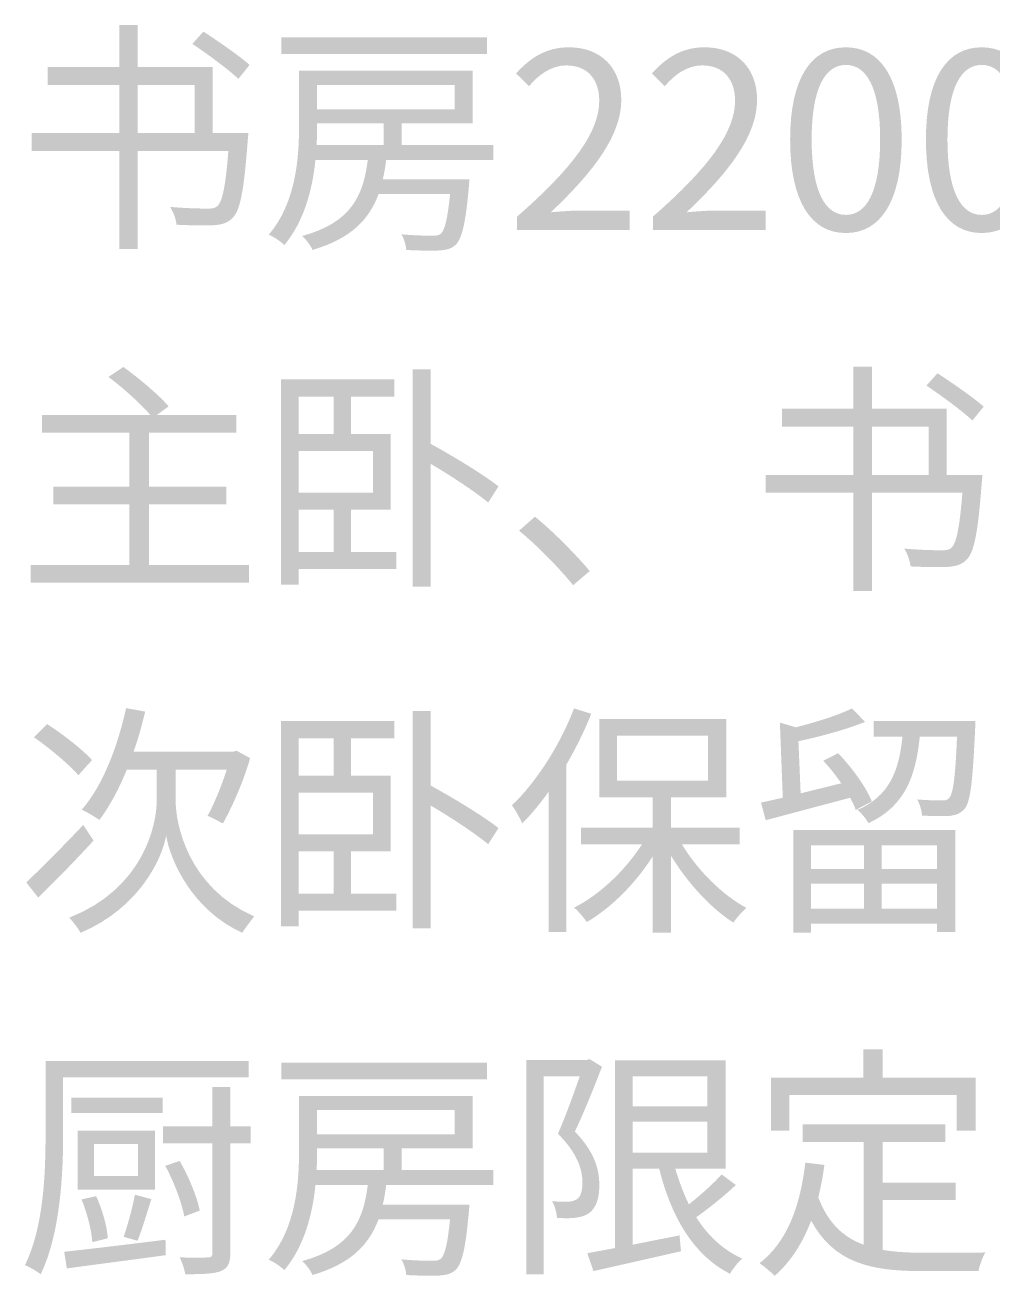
# Model space of a CAD drawing. Header units: millimetres. Extents: x -4600 to 229000, y -4300 to 19460.
# Drawn here: x 58592 to 59725, y 12170 to 13635 of the extents above; entities that cross this region are included whole.
import ezdxf

# ---------------------------------------------------------------- set-up
doc = ezdxf.new("R2010")
doc.units = ezdxf.units.MM
doc.header["$LTSCALE"] = 100
doc.layers.add('A-NOTE', color=7, linetype='Continuous', lineweight=18)

# ---------------------------------------------------------------- blocks, each defined once
blk = doc.blocks.new('A02_SHEET')
at = {"layer": 'A-NOTE'}
h = blk.add_hatch(color=256, dxfattribs=at)
edge = h.paths.add_edge_path()
edge.add_line((18618.3, 13585.5), (18618.3, 13564.6))
edge.add_line((18618.3, 13564.6), (18701.9, 13564.6))
edge.add_line((18701.9, 13564.6), (18701.9, 13508.2))
edge.add_line((18701.9, 13508.2), (18599.4, 13508.2))
edge.add_line((18599.4, 13508.2), (18599.4, 13487.5))
edge.add_line((18599.4, 13487.5), (18701.9, 13487.5))
edge.add_line((18701.9, 13487.5), (18701.9, 13372.4))
edge.add_line((18701.9, 13372.4), (18723.7, 13372.4))
edge.add_line((18723.7, 13372.4), (18723.7, 13487.5))
edge.add_line((18723.7, 13487.5), (18829.7, 13487.5))
edge.add_spline(control_points=[(18829.7, 13487.5), (18826.6, 13446), (18822.6, 13427.9), (18816.8, 13422.8), (18814, 13420.2), (18810.8, 13419.9), (18804.8, 13419.9), (18798.2, 13419.9), (18779.6, 13420.2), (18761.5, 13421.9)], knot_values=[0, 0, 0, 0, 1, 1, 1, 2, 2, 2, 3, 3, 3, 3], degree=3, periodic=0)
edge.add_spline(control_points=[(18761.5, 13421.9), (18765.5, 13415.9), (18768.4, 13407.3), (18769, 13401)], knot_values=[0, 0, 0, 0, 1, 1, 1, 1], degree=3, periodic=0)
edge.add_spline(control_points=[(18769, 13401), (18786.5, 13400.2), (18803.6, 13399.9), (18812.5, 13400.4)], knot_values=[0, 0, 0, 0, 1, 1, 1, 1], degree=3, periodic=0)
edge.add_spline(control_points=[(18812.5, 13400.4), (18822.6, 13401.3), (18829.1, 13403), (18834.9, 13409.3)], knot_values=[0, 0, 0, 0, 1, 1, 1, 1], degree=3, periodic=0)
edge.add_spline(control_points=[(18834.9, 13409.3), (18843.5, 13417.6), (18848, 13440.8), (18852.3, 13498.4)], knot_values=[0, 0, 0, 0, 1, 1, 1, 1], degree=3, periodic=0)
edge.add_spline(control_points=[(18852.3, 13498.4), (18852.6, 13501.6), (18853.2, 13508.2), (18853.2, 13508.2)], knot_values=[0, 0, 0, 0, 1, 1, 1, 1], degree=3, periodic=0)
edge.add_line((18853.2, 13508.2), (18811.4, 13508.2))
edge.add_line((18811.4, 13508.2), (18811.4, 13585.5))
edge.add_line((18811.4, 13585.5), (18723.7, 13585.5))
edge.add_line((18723.7, 13585.5), (18723.7, 13634.8))
edge.add_line((18723.7, 13634.8), (18701.9, 13634.8))
edge.add_line((18701.9, 13634.8), (18701.9, 13585.5))
edge.add_line((18701.9, 13585.5), (18618.3, 13585.5))
h.paths.add_polyline_path([(18723.7, 13508.2), (18723.7, 13564.6), (18790.2, 13564.6), (18790.2, 13508.2), (18723.7, 13508.2)], flags=0)
edge = h.paths.add_edge_path(flags=0)
edge.add_spline(control_points=[(18787.6, 13612.7), (18805.9, 13600.4), (18829.7, 13582.9), (18841.5, 13571.8)], knot_values=[0, 0, 0, 0, 1, 1, 1, 1], degree=3, periodic=0)
edge.add_line((18841.5, 13571.8), (18854.6, 13588.1))
edge.add_spline(control_points=[(18854.6, 13588.1), (18842.6, 13598.7), (18818.3, 13615.6), (18800.5, 13627.1)], knot_values=[0, 0, 0, 0, 1, 1, 1, 1], degree=3, periodic=0)
edge.add_line((18800.5, 13627.1), (18787.6, 13612.7))
for points in [[(18891.9, 13620.2), (18891.9, 13600.7), (19132.5, 13600.7), (19132.5, 13620.2), (18891.9, 13620.2)], [(19465.2, 12402.7), (19465.2, 12340.3), (19486.4, 12340.3), (19486.4, 12382.4), (19682.6, 12382.4), (19682.6, 12340.3), (19704.7, 12340.3), (19704.7, 12402.7), (19595.8, 12402.7), (19595.8, 12435.7), (19573.2, 12435.7), (19573.2, 12402.7), (19465.2, 12402.7)], [(18891.9, 12420.2), (18891.9, 12400.7), (19132.5, 12400.7), (19132.5, 12420.2), (18891.9, 12420.2)]]:
    blk.add_hatch(color=256, dxfattribs=at).paths.add_polyline_path(points)
h = blk.add_hatch(color=256, dxfattribs=at)
edge = h.paths.add_edge_path()
edge.add_line((19167.8, 13395), (19299.8, 13395))
edge.add_line((19299.8, 13395), (19299.8, 13417.6))
edge.add_line((19299.8, 13417.6), (19241.7, 13417.6))
edge.add_spline(control_points=[(19241.7, 13417.6), (19231.1, 13417.6), (19218.2, 13416.5), (19207.3, 13415.6)], knot_values=[0, 0, 0, 0, 1, 1, 1, 1], degree=3, periodic=0)
edge.add_spline(control_points=[(19207.3, 13415.6), (19256.6, 13462.3), (19289.8, 13505), (19289.8, 13547.1), (19289.8, 13584.4), (19266, 13608.7), (19228.5, 13608.7), (19201.9, 13608.7), (19183.5, 13596.7), (19166.6, 13578.1)], knot_values=[0, 0, 0, 0, 1, 1, 1, 2, 2, 2, 3, 3, 3, 3], degree=3, periodic=0)
edge.add_line((19166.6, 13578.1), (19181.8, 13563.2))
edge.add_spline(control_points=[(19181.8, 13563.2), (19193.6, 13577.2), (19208.2, 13587.5), (19225.4, 13587.5), (19251.4, 13587.5), (19264, 13570), (19264, 13546), (19264, 13509.9), (19233.7, 13468.1), (19167.8, 13410.5)], knot_values=[0, 0, 0, 0, 1, 1, 1, 2, 2, 2, 3, 3, 3, 3], degree=3, periodic=0)
edge.add_line((19167.8, 13410.5), (19167.8, 13395))
h = blk.add_hatch(color=256, dxfattribs=at)
edge = h.paths.add_edge_path()
edge.add_line((19326.8, 13395), (19458.9, 13395))
edge.add_line((19458.9, 13395), (19458.9, 13417.6))
edge.add_line((19458.9, 13417.6), (19400.7, 13417.6))
edge.add_spline(control_points=[(19400.7, 13417.6), (19390.1, 13417.6), (19377.2, 13416.5), (19366.3, 13415.6)], knot_values=[0, 0, 0, 0, 1, 1, 1, 1], degree=3, periodic=0)
edge.add_spline(control_points=[(19366.3, 13415.6), (19415.6, 13462.3), (19448.8, 13505), (19448.8, 13547.1), (19448.8, 13584.4), (19425, 13608.7), (19387.5, 13608.7), (19360.9, 13608.7), (19342.5, 13596.7), (19325.6, 13578.1)], knot_values=[0, 0, 0, 0, 1, 1, 1, 2, 2, 2, 3, 3, 3, 3], degree=3, periodic=0)
edge.add_line((19325.6, 13578.1), (19340.8, 13563.2))
edge.add_spline(control_points=[(19340.8, 13563.2), (19352.6, 13577.2), (19367.2, 13587.5), (19384.4, 13587.5), (19410.4, 13587.5), (19423, 13570), (19423, 13546), (19423, 13509.9), (19392.7, 13468.1), (19326.8, 13410.5)], knot_values=[0, 0, 0, 0, 1, 1, 1, 2, 2, 2, 3, 3, 3, 3], degree=3, periodic=0)
edge.add_line((19326.8, 13410.5), (19326.8, 13395))
h = blk.add_hatch(color=256, dxfattribs=at)
edge = h.paths.add_edge_path()
edge.add_spline(control_points=[(19552.8, 13391.3), (19592.6, 13391.3), (19618.1, 13427.4), (19618.1, 13500.7), (19618.1, 13573.5), (19592.6, 13608.7), (19552.8, 13608.7), (19512.7, 13608.7), (19487.5, 13573.5), (19487.5, 13500.7), (19487.5, 13427.4), (19512.7, 13391.3), (19552.8, 13391.3)], knot_values=[0, 0, 0, 0, 1, 1, 1, 2, 2, 2, 3, 3, 3, 4, 4, 4, 4], degree=3, periodic=0)
edge = h.paths.add_edge_path(flags=0)
edge.add_spline(control_points=[(19552.8, 13412.5), (19529, 13412.5), (19512.7, 13439.1), (19512.7, 13500.7), (19512.7, 13562), (19529, 13588.1), (19552.8, 13588.1), (19576.6, 13588.1), (19592.9, 13562), (19592.9, 13500.7), (19592.9, 13439.1), (19576.6, 13412.5), (19552.8, 13412.5)], knot_values=[0, 0, 0, 0, 1, 1, 1, 2, 2, 2, 3, 3, 3, 4, 4, 4, 4], degree=3, periodic=0)
h = blk.add_hatch(color=256, dxfattribs=at)
edge = h.paths.add_edge_path()
edge.add_spline(control_points=[(19711.8, 13391.3), (19751.7, 13391.3), (19777.1, 13427.4), (19777.1, 13500.7), (19777.1, 13573.5), (19751.7, 13608.7), (19711.8, 13608.7), (19671.7, 13608.7), (19646.5, 13573.5), (19646.5, 13500.7), (19646.5, 13427.4), (19671.7, 13391.3), (19711.8, 13391.3)], knot_values=[0, 0, 0, 0, 1, 1, 1, 2, 2, 2, 3, 3, 3, 4, 4, 4, 4], degree=3, periodic=0)
edge = h.paths.add_edge_path(flags=0)
edge.add_spline(control_points=[(19711.8, 13412.5), (19688, 13412.5), (19671.7, 13439.1), (19671.7, 13500.7), (19671.7, 13562), (19688, 13588.1), (19711.8, 13588.1), (19735.6, 13588.1), (19751.9, 13562), (19751.9, 13500.7), (19751.9, 13439.1), (19735.6, 13412.5), (19711.8, 13412.5)], knot_values=[0, 0, 0, 0, 1, 1, 1, 2, 2, 2, 3, 3, 3, 4, 4, 4, 4], degree=3, periodic=0)
h = blk.add_hatch(color=256, dxfattribs=at)
edge = h.paths.add_edge_path()
edge.add_line((18912.5, 13581.2), (18912.5, 13517.3))
edge.add_spline(control_points=[(18912.5, 13517.3), (18912.5, 13478.7), (18908.8, 13426.5), (18877, 13389.3)], knot_values=[0, 0, 0, 0, 1, 1, 1, 1], degree=3, periodic=0)
edge.add_spline(control_points=[(18877, 13389.3), (18882.4, 13387.3), (18891.6, 13381), (18895.3, 13377.2)], knot_values=[0, 0, 0, 0, 1, 1, 1, 1], degree=3, periodic=0)
edge.add_spline(control_points=[(18895.3, 13377.2), (18918.5, 13405), (18928.3, 13442.6), (18931.7, 13476.9)], knot_values=[0, 0, 0, 0, 1, 1, 1, 1], degree=3, periodic=0)
edge.add_line((18931.7, 13476.9), (18993, 13476.9))
edge.add_spline(control_points=[(18993, 13476.9), (18987.6, 13434.2), (18973.2, 13403.6), (18916.2, 13387.8)], knot_values=[0, 0, 0, 0, 1, 1, 1, 1], degree=3, periodic=0)
edge.add_spline(control_points=[(18916.2, 13387.8), (18920.5, 13384.1), (18926.3, 13376.4), (18928.3, 13371.5)], knot_values=[0, 0, 0, 0, 1, 1, 1, 1], degree=3, periodic=0)
edge.add_spline(control_points=[(18928.3, 13371.5), (18973, 13384.7), (18994.4, 13406.7), (19005.6, 13436.8)], knot_values=[0, 0, 0, 0, 1, 1, 1, 1], degree=3, periodic=0)
edge.add_line((19005.6, 13436.8), (19089.3, 13436.8))
edge.add_spline(control_points=[(19089.3, 13436.8), (19086.4, 13407.3), (19083, 13394.7), (19078.7, 13390.7)], knot_values=[0, 0, 0, 0, 1, 1, 1, 1], degree=3, periodic=0)
edge.add_spline(control_points=[(19078.7, 13390.7), (19076.1, 13388.4), (19073.2, 13388.1), (19068.1, 13388.1), (19062.6, 13388.1), (19047.7, 13388.4), (19032.3, 13389.8)], knot_values=[0, 0, 0, 0, 1, 1, 1, 2, 2, 2, 2], degree=3, periodic=0)
edge.add_spline(control_points=[(19032.3, 13389.8), (19035.4, 13384.7), (19037.7, 13377), (19038, 13371.5)], knot_values=[0, 0, 0, 0, 1, 1, 1, 1], degree=3, periodic=0)
edge.add_spline(control_points=[(19038, 13371.5), (19054, 13370.6), (19069.5, 13370.4), (19077, 13370.9), (19085.3, 13371.5), (19091, 13372.9), (19096.2, 13377.8)], knot_values=[0, 0, 0, 0, 1, 1, 1, 2, 2, 2, 2], degree=3, periodic=0)
edge.add_spline(control_points=[(19096.2, 13377.8), (19103.3, 13385.3), (19107.6, 13403), (19111.3, 13445.4)], knot_values=[0, 0, 0, 0, 1, 1, 1, 1], degree=3, periodic=0)
edge.add_spline(control_points=[(19111.3, 13445.4), (19111.6, 13448), (19111.9, 13454), (19111.9, 13454)], knot_values=[0, 0, 0, 0, 1, 1, 1, 1], degree=3, periodic=0)
edge.add_line((19111.9, 13454), (19010.5, 13454))
edge.add_spline(control_points=[(19010.5, 13454), (19012.2, 13461.2), (19013.6, 13468.9), (19014.5, 13476.9)], knot_values=[0, 0, 0, 0, 1, 1, 1, 1], degree=3, periodic=0)
edge.add_line((19014.5, 13476.9), (19140, 13476.9))
edge.add_line((19140, 13476.9), (19140, 13494.4))
edge.add_line((19140, 13494.4), (19032.8, 13494.4))
edge.add_line((19032.8, 13494.4), (19032.8, 13519.6))
edge.add_line((19032.8, 13519.6), (19115.9, 13519.6))
edge.add_line((19115.9, 13519.6), (19115.9, 13581.2))
edge.add_line((19115.9, 13581.2), (18912.5, 13581.2))
h.paths.add_polyline_path([(18933.7, 13564.6), (19094.7, 13564.6), (19094.7, 13536.2), (18933.7, 13536.2), (18933.7, 13564.6)], flags=0)
edge = h.paths.add_edge_path(flags=0)
edge.add_line((18933.7, 13519.6), (19011.6, 13519.6))
edge.add_line((19011.6, 13519.6), (19011.6, 13494.4))
edge.add_line((19011.6, 13494.4), (18933.1, 13494.4))
edge.add_spline(control_points=[(18933.1, 13494.4), (18933.4, 13502.4), (18933.7, 13509.9), (18933.7, 13517)], knot_values=[0, 0, 0, 0, 1, 1, 1, 1], degree=3, periodic=0)
edge.add_line((18933.7, 13517), (18933.7, 13519.6))
h = blk.add_hatch(color=256, dxfattribs=at)
edge = h.paths.add_edge_path()
edge.add_spline(control_points=[(18689.3, 13222.8), (18706.8, 13209.9), (18726.9, 13191.5), (18738.3, 13178.4)], knot_values=[0, 0, 0, 0, 1, 1, 1, 1], degree=3, periodic=0)
edge.add_line((18738.3, 13178.4), (18611.7, 13178.4))
edge.add_line((18611.7, 13178.4), (18611.7, 13157.4))
edge.add_line((18611.7, 13157.4), (18713.7, 13157.4))
edge.add_line((18713.7, 13157.4), (18713.7, 13094.4))
edge.add_line((18713.7, 13094.4), (18624.9, 13094.4))
edge.add_line((18624.9, 13094.4), (18624.9, 13073.5))
edge.add_line((18624.9, 13073.5), (18713.7, 13073.5))
edge.add_line((18713.7, 13073.5), (18713.7, 13002.7))
edge.add_line((18713.7, 13002.7), (18598.2, 13002.7))
edge.add_line((18598.2, 13002.7), (18598.2, 12981.8))
edge.add_line((18598.2, 12981.8), (18853.8, 12981.8))
edge.add_line((18853.8, 12981.8), (18853.8, 13002.7))
edge.add_line((18853.8, 13002.7), (18736.9, 13002.7))
edge.add_line((18736.9, 13002.7), (18736.9, 13073.5))
edge.add_line((18736.9, 13073.5), (18827.4, 13073.5))
edge.add_line((18827.4, 13073.5), (18827.4, 13094.4))
edge.add_line((18827.4, 13094.4), (18736.9, 13094.4))
edge.add_line((18736.9, 13094.4), (18736.9, 13157.4))
edge.add_line((18736.9, 13157.4), (18839.2, 13157.4))
edge.add_line((18839.2, 13157.4), (18839.2, 13178.4))
edge.add_line((18839.2, 13178.4), (18746.1, 13178.4))
edge.add_line((18746.1, 13178.4), (18759.8, 13188.4))
edge.add_spline(control_points=[(18759.8, 13188.4), (18748.3, 13201.8), (18725.1, 13221.3), (18706.8, 13234.5)], knot_values=[0, 0, 0, 0, 1, 1, 1, 1], degree=3, periodic=0)
edge.add_line((18706.8, 13234.5), (18689.3, 13222.8))
h = blk.add_hatch(color=256, dxfattribs=at)
edge = h.paths.add_edge_path()
edge.add_line((19045.4, 13231.6), (19045.4, 12977.2))
edge.add_line((19045.4, 12977.2), (19066.6, 12977.2))
edge.add_line((19066.6, 12977.2), (19066.6, 13121.1))
edge.add_spline(control_points=[(19066.6, 13121.1), (19091.9, 13106.2), (19119.1, 13088.1), (19134, 13075.8)], knot_values=[0, 0, 0, 0, 1, 1, 1, 1], degree=3, periodic=0)
edge.add_line((19134, 13075.8), (19146, 13094.7))
edge.add_spline(control_points=[(19146, 13094.7), (19128.5, 13108.5), (19094.1, 13129.4), (19066.6, 13144.5)], knot_values=[0, 0, 0, 0, 1, 1, 1, 1], degree=3, periodic=0)
edge.add_line((19066.6, 13144.5), (19066.6, 13231.6))
edge.add_line((19066.6, 13231.6), (19045.4, 13231.6))
h = blk.add_hatch(color=256, dxfattribs=at)
edge = h.paths.add_edge_path()
edge.add_line((19477.8, 13185.5), (19477.8, 13164.6))
edge.add_line((19477.8, 13164.6), (19561.4, 13164.6))
edge.add_line((19561.4, 13164.6), (19561.4, 13108.2))
edge.add_line((19561.4, 13108.2), (19458.9, 13108.2))
edge.add_line((19458.9, 13108.2), (19458.9, 13087.5))
edge.add_line((19458.9, 13087.5), (19561.4, 13087.5))
edge.add_line((19561.4, 13087.5), (19561.4, 12972.4))
edge.add_line((19561.4, 12972.4), (19583.2, 12972.4))
edge.add_line((19583.2, 12972.4), (19583.2, 13087.5))
edge.add_line((19583.2, 13087.5), (19689.2, 13087.5))
edge.add_spline(control_points=[(19689.2, 13087.5), (19686, 13046), (19682, 13027.9), (19676.3, 13022.8), (19673.4, 13020.2), (19670.3, 13019.9), (19664.3, 13019.9), (19657.7, 13019.9), (19639.1, 13020.2), (19621, 13021.9)], knot_values=[0, 0, 0, 0, 1, 1, 1, 2, 2, 2, 3, 3, 3, 3], degree=3, periodic=0)
edge.add_spline(control_points=[(19621, 13021.9), (19625, 13015.9), (19627.9, 13007.3), (19628.5, 13001)], knot_values=[0, 0, 0, 0, 1, 1, 1, 1], degree=3, periodic=0)
edge.add_spline(control_points=[(19628.5, 13001), (19645.9, 13000.2), (19663.1, 12999.9), (19672, 13000.4)], knot_values=[0, 0, 0, 0, 1, 1, 1, 1], degree=3, periodic=0)
edge.add_spline(control_points=[(19672, 13000.4), (19682, 13001.3), (19688.6, 13003), (19694.4, 13009.3)], knot_values=[0, 0, 0, 0, 1, 1, 1, 1], degree=3, periodic=0)
edge.add_spline(control_points=[(19694.4, 13009.3), (19702.9, 13017.6), (19707.5, 13040.8), (19711.8, 13098.4)], knot_values=[0, 0, 0, 0, 1, 1, 1, 1], degree=3, periodic=0)
edge.add_spline(control_points=[(19711.8, 13098.4), (19712.1, 13101.6), (19712.7, 13108.2), (19712.7, 13108.2)], knot_values=[0, 0, 0, 0, 1, 1, 1, 1], degree=3, periodic=0)
edge.add_line((19712.7, 13108.2), (19670.9, 13108.2))
edge.add_line((19670.9, 13108.2), (19670.9, 13185.5))
edge.add_line((19670.9, 13185.5), (19583.2, 13185.5))
edge.add_line((19583.2, 13185.5), (19583.2, 13234.8))
edge.add_line((19583.2, 13234.8), (19561.4, 13234.8))
edge.add_line((19561.4, 13234.8), (19561.4, 13185.5))
edge.add_line((19561.4, 13185.5), (19477.8, 13185.5))
h.paths.add_polyline_path([(19583.2, 13108.2), (19583.2, 13164.6), (19649.7, 13164.6), (19649.7, 13108.2), (19583.2, 13108.2)], flags=0)
edge = h.paths.add_edge_path(flags=0)
edge.add_spline(control_points=[(19647.1, 13212.7), (19665.4, 13200.4), (19689.2, 13182.9), (19700.9, 13171.8)], knot_values=[0, 0, 0, 0, 1, 1, 1, 1], degree=3, periodic=0)
edge.add_line((19700.9, 13171.8), (19714.1, 13188.1))
edge.add_spline(control_points=[(19714.1, 13188.1), (19702.1, 13198.7), (19677.7, 13215.6), (19660, 13227.1)], knot_values=[0, 0, 0, 0, 1, 1, 1, 1], degree=3, periodic=0)
edge.add_line((19660, 13227.1), (19647.1, 13212.7))
h = blk.add_hatch(color=256, dxfattribs=at)
h.paths.add_polyline_path([(18891.3, 13219.9), (18891.3, 12979.8), (18911.9, 12979.8), (18911.9, 12997.9), (19026.5, 12997.9), (19026.5, 13017.9), (18973.5, 13017.9), (18973.5, 13067.5), (19019.9, 13067.5), (19019.9, 13156), (18973.5, 13156), (18973.5, 13199.8), (19024, 13199.8), (19024, 13219.9), (18891.3, 13219.9)])
h.paths.add_polyline_path([(18911.9, 13136), (18999, 13136), (18999, 13087.3), (18911.9, 13087.3), (18911.9, 13136)], flags=0)
h.paths.add_polyline_path([(18911.9, 13067.5), (18953.2, 13067.5), (18953.2, 13017.9), (18911.9, 13017.9), (18911.9, 13067.5)], flags=0)
h.paths.add_polyline_path([(18911.9, 13156), (18911.9, 13199.8), (18953.2, 13199.8), (18953.2, 13156), (18911.9, 13156)], flags=0)
h = blk.add_hatch(color=256, dxfattribs=at)
edge = h.paths.add_edge_path()
edge.add_line((19233.4, 12979), (19252.9, 12995.6))
edge.add_spline(control_points=[(19252.9, 12995.6), (19235.1, 13016.5), (19209.3, 13042.6), (19188.7, 13059.2)], knot_values=[0, 0, 0, 0, 1, 1, 1, 1], degree=3, periodic=0)
edge.add_line((19188.7, 13059.2), (19170.1, 13042.8))
edge.add_spline(control_points=[(19170.1, 13042.8), (19190.4, 13026.2), (19215, 13001.6), (19233.4, 12979)], knot_values=[0, 0, 0, 0, 1, 1, 1, 1], degree=3, periodic=0)
h = blk.add_hatch(color=256, dxfattribs=at)
edge = h.paths.add_edge_path()
edge.add_spline(control_points=[(18710, 12835.1), (18699.9, 12789.2), (18682.5, 12744.3), (18658.1, 12716.2)], knot_values=[0, 0, 0, 0, 1, 1, 1, 1], degree=3, periodic=0)
edge.add_spline(control_points=[(18658.1, 12716.2), (18663.8, 12713.6), (18674.1, 12707.6), (18678.7, 12704.2)], knot_values=[0, 0, 0, 0, 1, 1, 1, 1], degree=3, periodic=0)
edge.add_spline(control_points=[(18678.7, 12704.2), (18690.8, 12720.2), (18701.4, 12740.3), (18710.8, 12762.9)], knot_values=[0, 0, 0, 0, 1, 1, 1, 1], degree=3, periodic=0)
edge.add_line((18710.8, 12762.9), (18745.8, 12762.9))
edge.add_line((18745.8, 12762.9), (18745.8, 12726.2))
edge.add_spline(control_points=[(18745.8, 12726.2), (18745.8, 12699.3), (18730.9, 12624.2), (18643.5, 12589.8)], knot_values=[0, 0, 0, 0, 1, 1, 1, 1], degree=3, periodic=0)
edge.add_spline(control_points=[(18643.5, 12589.8), (18647.5, 12585.5), (18654.1, 12577), (18656.7, 12572.1)], knot_values=[0, 0, 0, 0, 1, 1, 1, 1], degree=3, periodic=0)
edge.add_spline(control_points=[(18656.7, 12572.1), (18725.7, 12601.3), (18752.1, 12658.9), (18756.9, 12685.8)], knot_values=[0, 0, 0, 0, 1, 1, 1, 1], degree=3, periodic=0)
edge.add_spline(control_points=[(18756.9, 12685.8), (18761.2, 12659.2), (18785.6, 12599.6), (18846, 12572.1)], knot_values=[0, 0, 0, 0, 1, 1, 1, 1], degree=3, periodic=0)
edge.add_spline(control_points=[(18846, 12572.1), (18849.2, 12577.2), (18855.8, 12586.1), (18860.1, 12591.3)], knot_values=[0, 0, 0, 0, 1, 1, 1, 1], degree=3, periodic=0)
edge.add_spline(control_points=[(18860.1, 12591.3), (18781.9, 12625.1), (18767.8, 12701), (18768.1, 12726.2)], knot_values=[0, 0, 0, 0, 1, 1, 1, 1], degree=3, periodic=0)
edge.add_line((18768.1, 12726.2), (18768.1, 12762.9))
edge.add_line((18768.1, 12762.9), (18827.7, 12762.9))
edge.add_spline(control_points=[(18827.7, 12762.9), (18821.7, 12743.7), (18812.8, 12722.5), (18805.4, 12709)], knot_values=[0, 0, 0, 0, 1, 1, 1, 1], degree=3, periodic=0)
edge.add_spline(control_points=[(18805.4, 12709), (18810.5, 12707), (18818.8, 12702.4), (18823.4, 12700.1)], knot_values=[0, 0, 0, 0, 1, 1, 1, 1], degree=3, periodic=0)
edge.add_spline(control_points=[(18823.4, 12700.1), (18834, 12719.3), (18847.5, 12749.1), (18855.2, 12776.6)], knot_values=[0, 0, 0, 0, 1, 1, 1, 1], degree=3, periodic=0)
edge.add_line((18855.2, 12776.6), (18839.5, 12785.2))
edge.add_line((18839.5, 12785.2), (18835.2, 12784.1))
edge.add_line((18835.2, 12784.1), (18718.8, 12784.1))
edge.add_spline(control_points=[(18718.8, 12784.1), (18724, 12799), (18728.6, 12815), (18732.3, 12831.1)], knot_values=[0, 0, 0, 0, 1, 1, 1, 1], degree=3, periodic=0)
edge.add_line((18732.3, 12831.1), (18710, 12835.1))
h = blk.add_hatch(color=256, dxfattribs=at)
edge = h.paths.add_edge_path()
edge.add_line((19045.4, 12831.6), (19045.4, 12577.2))
edge.add_line((19045.4, 12577.2), (19066.6, 12577.2))
edge.add_line((19066.6, 12577.2), (19066.6, 12721.1))
edge.add_spline(control_points=[(19066.6, 12721.1), (19091.9, 12706.2), (19119.1, 12688.1), (19134, 12675.8)], knot_values=[0, 0, 0, 0, 1, 1, 1, 1], degree=3, periodic=0)
edge.add_line((19134, 12675.8), (19146, 12694.7))
edge.add_spline(control_points=[(19146, 12694.7), (19128.5, 12708.5), (19094.1, 12729.4), (19066.6, 12744.5)], knot_values=[0, 0, 0, 0, 1, 1, 1, 1], degree=3, periodic=0)
edge.add_line((19066.6, 12744.5), (19066.6, 12831.6))
edge.add_line((19066.6, 12831.6), (19045.4, 12831.6))
h = blk.add_hatch(color=256, dxfattribs=at)
edge = h.paths.add_edge_path()
edge.add_spline(control_points=[(19234.5, 12834.8), (19217.9, 12791.5), (19190.4, 12748.8), (19161.8, 12721.3)], knot_values=[0, 0, 0, 0, 1, 1, 1, 1], degree=3, periodic=0)
edge.add_spline(control_points=[(19161.8, 12721.3), (19165.5, 12716.5), (19171.8, 12705), (19173.8, 12700.1)], knot_values=[0, 0, 0, 0, 1, 1, 1, 1], degree=3, periodic=0)
edge.add_spline(control_points=[(19173.8, 12700.1), (19184.4, 12710.7), (19194.7, 12723.3), (19204.7, 12737.1)], knot_values=[0, 0, 0, 0, 1, 1, 1, 1], degree=3, periodic=0)
edge.add_line((19204.7, 12737.1), (19204.7, 12572.9))
edge.add_line((19204.7, 12572.9), (19225.4, 12572.9))
edge.add_line((19225.4, 12572.9), (19225.4, 12768.9))
edge.add_spline(control_points=[(19225.4, 12768.9), (19236.5, 12787.8), (19246.6, 12808.2), (19254.6, 12828.5)], knot_values=[0, 0, 0, 0, 1, 1, 1, 1], degree=3, periodic=0)
edge.add_line((19254.6, 12828.5), (19234.5, 12834.8))
h = blk.add_hatch(color=256, dxfattribs=at)
edge = h.paths.add_edge_path()
edge.add_spline(control_points=[(19526.2, 12773.5), (19533.6, 12765.8), (19540.8, 12756.6), (19547.4, 12747.1)], knot_values=[0, 0, 0, 0, 1, 1, 1, 1], degree=3, periodic=0)
edge.add_line((19547.4, 12747.1), (19499.8, 12735.4))
edge.add_line((19499.8, 12735.4), (19497.2, 12796.4))
edge.add_spline(control_points=[(19497.2, 12796.4), (19523.9, 12802.1), (19553.4, 12810.2), (19575.2, 12819)], knot_values=[0, 0, 0, 0, 1, 1, 1, 1], degree=3, periodic=0)
edge.add_line((19575.2, 12819), (19560, 12834.8))
edge.add_spline(control_points=[(19560, 12834.8), (19544.5, 12827.1), (19518.4, 12818.8), (19494.1, 12812.7)], knot_values=[0, 0, 0, 0, 1, 1, 1, 1], degree=3, periodic=0)
edge.add_line((19494.1, 12812.7), (19475.5, 12818.2))
edge.add_line((19475.5, 12818.2), (19478.9, 12730.2))
edge.add_line((19478.9, 12730.2), (19453.4, 12724.5))
edge.add_line((19453.4, 12724.5), (19458.9, 12703.9))
edge.add_line((19458.9, 12703.9), (19557.7, 12730.2))
edge.add_spline(control_points=[(19557.7, 12730.2), (19560.6, 12725.1), (19562.9, 12720.2), (19564.3, 12715.9)], knot_values=[0, 0, 0, 0, 1, 1, 1, 1], degree=3, periodic=0)
edge.add_line((19564.3, 12715.9), (19583.2, 12725.9))
edge.add_spline(control_points=[(19583.2, 12725.9), (19576.6, 12742.5), (19559.7, 12765.8), (19543.7, 12782.4)], knot_values=[0, 0, 0, 0, 1, 1, 1, 1], degree=3, periodic=0)
edge.add_line((19543.7, 12782.4), (19526.2, 12773.5))
h = blk.add_hatch(color=256, dxfattribs=at)
edge = h.paths.add_edge_path()
edge.add_spline(control_points=[(18602.2, 12801), (18620.6, 12788.1), (18643.2, 12769.2), (18654.1, 12756.6)], knot_values=[0, 0, 0, 0, 1, 1, 1, 1], degree=3, periodic=0)
edge.add_line((18654.1, 12756.6), (18670.1, 12774.3))
edge.add_spline(control_points=[(18670.1, 12774.3), (18659, 12786.7), (18635.8, 12804.7), (18617.4, 12816.5)], knot_values=[0, 0, 0, 0, 1, 1, 1, 1], degree=3, periodic=0)
edge.add_line((18617.4, 12816.5), (18602.2, 12801))
h = blk.add_hatch(color=256, dxfattribs=at)
h.paths.add_polyline_path([(18891.3, 12819.9), (18891.3, 12579.8), (18911.9, 12579.8), (18911.9, 12597.9), (19026.5, 12597.9), (19026.5, 12617.9), (18973.5, 12617.9), (18973.5, 12667.5), (19019.9, 12667.5), (19019.9, 12756), (18973.5, 12756), (18973.5, 12799.8), (19024, 12799.8), (19024, 12819.9), (18891.3, 12819.9)])
h.paths.add_polyline_path([(18911.9, 12736), (18999, 12736), (18999, 12687.3), (18911.9, 12687.3), (18911.9, 12736)], flags=0)
h.paths.add_polyline_path([(18911.9, 12667.5), (18953.2, 12667.5), (18953.2, 12617.9), (18911.9, 12617.9), (18911.9, 12667.5)], flags=0)
h.paths.add_polyline_path([(18911.9, 12756), (18911.9, 12799.8), (18953.2, 12799.8), (18953.2, 12756), (18911.9, 12756)], flags=0)
h = blk.add_hatch(color=256, dxfattribs=at)
edge = h.paths.add_edge_path()
edge.add_line((19264, 12822.2), (19264, 12730.8))
edge.add_line((19264, 12730.8), (19326.5, 12730.8))
edge.add_line((19326.5, 12730.8), (19326.5, 12695.3))
edge.add_line((19326.5, 12695.3), (19242.8, 12695.3))
edge.add_line((19242.8, 12695.3), (19242.8, 12675.5))
edge.add_line((19242.8, 12675.5), (19313.9, 12675.5))
edge.add_spline(control_points=[(19313.9, 12675.5), (19294.4, 12645.1), (19264, 12616.2), (19234.5, 12601.6)], knot_values=[0, 0, 0, 0, 1, 1, 1, 1], degree=3, periodic=0)
edge.add_spline(control_points=[(19234.5, 12601.6), (19239.4, 12597.6), (19246, 12589.8), (19249.4, 12584.7)], knot_values=[0, 0, 0, 0, 1, 1, 1, 1], degree=3, periodic=0)
edge.add_spline(control_points=[(19249.4, 12584.7), (19277.5, 12601), (19306.4, 12629.7), (19326.5, 12661.5)], knot_values=[0, 0, 0, 0, 1, 1, 1, 1], degree=3, periodic=0)
edge.add_line((19326.5, 12661.5), (19326.5, 12572.1))
edge.add_line((19326.5, 12572.1), (19348, 12572.1))
edge.add_line((19348, 12572.1), (19348, 12662.3))
edge.add_spline(control_points=[(19348, 12662.3), (19367.2, 12630.8), (19394.7, 12600.7), (19421, 12584.1)], knot_values=[0, 0, 0, 0, 1, 1, 1, 1], degree=3, periodic=0)
edge.add_spline(control_points=[(19421, 12584.1), (19424.8, 12589.6), (19431.4, 12597), (19436.2, 12601.3)], knot_values=[0, 0, 0, 0, 1, 1, 1, 1], degree=3, periodic=0)
edge.add_spline(control_points=[(19436.2, 12601.3), (19408.4, 12616.2), (19379.2, 12645.1), (19360.9, 12675.5)], knot_values=[0, 0, 0, 0, 1, 1, 1, 1], degree=3, periodic=0)
edge.add_line((19360.9, 12675.5), (19428.5, 12675.5))
edge.add_line((19428.5, 12675.5), (19428.5, 12695.3))
edge.add_line((19428.5, 12695.3), (19348, 12695.3))
edge.add_line((19348, 12695.3), (19348, 12730.8))
edge.add_line((19348, 12730.8), (19412.7, 12730.8))
edge.add_line((19412.7, 12730.8), (19412.7, 12822.2))
edge.add_line((19412.7, 12822.2), (19264, 12822.2))
h.paths.add_polyline_path([(19284.7, 12803), (19391.2, 12803), (19391.2, 12750.3), (19284.7, 12750.3), (19284.7, 12803)], flags=0)
h = blk.add_hatch(color=256, dxfattribs=at)
edge = h.paths.add_edge_path()
edge.add_line((19585.2, 12819.9), (19585.2, 12801.6))
edge.add_line((19585.2, 12801.6), (19619, 12801.6))
edge.add_spline(control_points=[(19619, 12801.6), (19615, 12762.6), (19604.4, 12732.5), (19566.3, 12715.9)], knot_values=[0, 0, 0, 0, 1, 1, 1, 1], degree=3, periodic=0)
edge.add_spline(control_points=[(19566.3, 12715.9), (19570.9, 12712.5), (19576.6, 12705.3), (19579.2, 12700.4)], knot_values=[0, 0, 0, 0, 1, 1, 1, 1], degree=3, periodic=0)
edge.add_spline(control_points=[(19579.2, 12700.4), (19622.2, 12720.5), (19634.5, 12755.4), (19639.3, 12801.6)], knot_values=[0, 0, 0, 0, 1, 1, 1, 1], degree=3, periodic=0)
edge.add_line((19639.3, 12801.6), (19682.9, 12801.6))
edge.add_spline(control_points=[(19682.9, 12801.6), (19680.9, 12753.1), (19678.3, 12734.8), (19673.7, 12729.9)], knot_values=[0, 0, 0, 0, 1, 1, 1, 1], degree=3, periodic=0)
edge.add_spline(control_points=[(19673.7, 12729.9), (19671.7, 12727.4), (19669.1, 12726.8), (19664.8, 12727.1)], knot_values=[0, 0, 0, 0, 1, 1, 1, 1], degree=3, periodic=0)
edge.add_spline(control_points=[(19664.8, 12727.1), (19660.3, 12727.1), (19648.8, 12727.1), (19636.2, 12728.2)], knot_values=[0, 0, 0, 0, 1, 1, 1, 1], degree=3, periodic=0)
edge.add_spline(control_points=[(19636.2, 12728.2), (19639.3, 12723.1), (19641.6, 12715.3), (19641.9, 12709.3)], knot_values=[0, 0, 0, 0, 1, 1, 1, 1], degree=3, periodic=0)
edge.add_spline(control_points=[(19641.9, 12709.3), (19654.8, 12708.7), (19667.4, 12708.5), (19674.3, 12709)], knot_values=[0, 0, 0, 0, 1, 1, 1, 1], degree=3, periodic=0)
edge.add_spline(control_points=[(19674.3, 12709), (19682, 12709.9), (19686.9, 12711.9), (19691.8, 12717.3)], knot_values=[0, 0, 0, 0, 1, 1, 1, 1], degree=3, periodic=0)
edge.add_spline(control_points=[(19691.8, 12717.3), (19698.6, 12725.4), (19701.2, 12748.3), (19704.1, 12810.7)], knot_values=[0, 0, 0, 0, 1, 1, 1, 1], degree=3, periodic=0)
edge.add_spline(control_points=[(19704.1, 12810.7), (19704.4, 12813.6), (19704.4, 12819.9), (19704.4, 12819.9)], knot_values=[0, 0, 0, 0, 1, 1, 1, 1], degree=3, periodic=0)
edge.add_line((19704.4, 12819.9), (19585.2, 12819.9))
h = blk.add_hatch(color=256, dxfattribs=at)
edge = h.paths.add_edge_path()
edge.add_line((18593.1, 12631.1), (18607.1, 12613.3))
edge.add_spline(control_points=[(18607.1, 12613.3), (18626.3, 12632), (18650.7, 12656.9), (18671.9, 12680.1)], knot_values=[0, 0, 0, 0, 1, 1, 1, 1], degree=3, periodic=0)
edge.add_line((18671.9, 12680.1), (18659.8, 12698.4))
edge.add_spline(control_points=[(18659.8, 12698.4), (18635.8, 12672.9), (18609.7, 12646.9), (18593.1, 12631.1)], knot_values=[0, 0, 0, 0, 1, 1, 1, 1], degree=3, periodic=0)
h = blk.add_hatch(color=256, dxfattribs=at)
h.paths.add_polyline_path([(19491.2, 12692.4), (19491.2, 12572.1), (19511.9, 12572.1), (19511.9, 12582.7), (19659.4, 12582.7), (19659.4, 12573.2), (19680.9, 12573.2), (19680.9, 12692.4), (19491.2, 12692.4)])
h.paths.add_polyline_path([(19659.4, 12629.7), (19659.4, 12600.4), (19594.7, 12600.4), (19594.7, 12629.7), (19659.4, 12629.7)], flags=0)
h.paths.add_polyline_path([(19659.4, 12646.6), (19594.7, 12646.6), (19594.7, 12674.6), (19659.4, 12674.6), (19659.4, 12646.6)], flags=0)
h.paths.add_polyline_path([(19511.9, 12629.7), (19574, 12629.7), (19574, 12600.4), (19511.9, 12600.4), (19511.9, 12629.7)], flags=0)
h.paths.add_polyline_path([(19511.9, 12646.6), (19511.9, 12674.6), (19574, 12674.6), (19574, 12646.6), (19511.9, 12646.6)], flags=0)
h = blk.add_hatch(color=256, dxfattribs=at)
edge = h.paths.add_edge_path()
edge.add_line((18615.7, 12422.2), (18615.7, 12337.1))
edge.add_spline(control_points=[(18615.7, 12337.1), (18615.7, 12291.8), (18613.7, 12228.2), (18591.6, 12183)], knot_values=[0, 0, 0, 0, 1, 1, 1, 1], degree=3, periodic=0)
edge.add_spline(control_points=[(18591.6, 12183), (18596.8, 12181), (18606.2, 12175.5), (18610, 12172.4)], knot_values=[0, 0, 0, 0, 1, 1, 1, 1], degree=3, periodic=0)
edge.add_spline(control_points=[(18610, 12172.4), (18632.9, 12219.6), (18636.3, 12289.5), (18636.3, 12337.1)], knot_values=[0, 0, 0, 0, 1, 1, 1, 1], degree=3, periodic=0)
edge.add_line((18636.3, 12337.1), (18636.3, 12403))
edge.add_line((18636.3, 12403), (18853.5, 12403))
edge.add_line((18853.5, 12403), (18853.5, 12422.2))
edge.add_line((18853.5, 12422.2), (18615.7, 12422.2))
edge = h.paths.add_edge_path(flags=0)
edge.add_line((18811.1, 12391.5), (18811.1, 12345.4))
edge.add_line((18811.1, 12345.4), (18753.2, 12345.4))
edge.add_line((18753.2, 12345.4), (18753.2, 12325.6))
edge.add_line((18753.2, 12325.6), (18811.1, 12325.6))
edge.add_line((18811.1, 12325.6), (18811.1, 12197.6))
edge.add_spline(control_points=[(18811.1, 12197.6), (18811.1, 12193.6), (18809.9, 12192.1), (18805.6, 12192.1)], knot_values=[0, 0, 0, 0, 1, 1, 1, 1], degree=3, periodic=0)
edge.add_spline(control_points=[(18805.6, 12192.1), (18801.4, 12191.8), (18787.6, 12191.8), (18772.7, 12192.1)], knot_values=[0, 0, 0, 0, 1, 1, 1, 1], degree=3, periodic=0)
edge.add_spline(control_points=[(18772.7, 12192.1), (18775.6, 12186.7), (18778.4, 12177.8), (18779.3, 12172.4)], knot_values=[0, 0, 0, 0, 1, 1, 1, 1], degree=3, periodic=0)
edge.add_spline(control_points=[(18779.3, 12172.4), (18799.9, 12172.4), (18813.1, 12172.9), (18821.1, 12176.1)], knot_values=[0, 0, 0, 0, 1, 1, 1, 1], degree=3, periodic=0)
edge.add_spline(control_points=[(18821.1, 12176.1), (18829.1, 12179.5), (18832, 12185.3), (18832, 12197.6)], knot_values=[0, 0, 0, 0, 1, 1, 1, 1], degree=3, periodic=0)
edge.add_line((18832, 12197.6), (18832, 12325.6))
edge.add_line((18832, 12325.6), (18855.8, 12325.6))
edge.add_line((18855.8, 12325.6), (18855.8, 12345.4))
edge.add_line((18855.8, 12345.4), (18832, 12345.4))
edge.add_line((18832, 12345.4), (18832, 12391.5))
edge.add_line((18832, 12391.5), (18811.1, 12391.5))
edge = h.paths.add_edge_path(flags=0)
edge.add_spline(control_points=[(18755.8, 12299.3), (18766.1, 12280.7), (18775.3, 12255.7), (18778.1, 12240)], knot_values=[0, 0, 0, 0, 1, 1, 1, 1], degree=3, periodic=0)
edge.add_line((18778.1, 12240), (18796.2, 12246.9))
edge.add_spline(control_points=[(18796.2, 12246.9), (18793.3, 12262.3), (18783.3, 12287), (18772.7, 12305)], knot_values=[0, 0, 0, 0, 1, 1, 1, 1], degree=3, periodic=0)
edge.add_line((18772.7, 12305), (18755.8, 12299.3))
h.paths.add_polyline_path([(18653.2, 12340.5), (18653.2, 12271.5), (18743.8, 12271.5), (18743.8, 12340.5), (18653.2, 12340.5)], flags=0)
h.paths.add_polyline_path([(18672.4, 12324.8), (18724, 12324.8), (18724, 12287.5), (18672.4, 12287.5), (18672.4, 12324.8)], flags=0)
edge = h.paths.add_edge_path(flags=0)
edge.add_line((18637.5, 12198.7), (18640.6, 12179.2))
edge.add_spline(control_points=[(18640.6, 12179.2), (18671.6, 12183.5), (18714.8, 12189), (18756.4, 12194.7)], knot_values=[0, 0, 0, 0, 1, 1, 1, 1], degree=3, periodic=0)
edge.add_line((18756.4, 12194.7), (18756.1, 12212.8))
edge.add_spline(control_points=[(18756.1, 12212.8), (18712.3, 12207.3), (18667, 12201.9), (18637.5, 12198.7)], knot_values=[0, 0, 0, 0, 1, 1, 1, 1], degree=3, periodic=0)
h.paths.add_polyline_path([(18645.8, 12379.2), (18645.8, 12361.2), (18752.9, 12361.2), (18752.9, 12379.2), (18645.8, 12379.2)], flags=0)
edge = h.paths.add_edge_path(flags=0)
edge.add_spline(control_points=[(18720.3, 12265.5), (18717.7, 12250.9), (18711.7, 12229.4), (18707.1, 12216.2)], knot_values=[0, 0, 0, 0, 1, 1, 1, 1], degree=3, periodic=0)
edge.add_line((18707.1, 12216.2), (18723.4, 12211.6))
edge.add_spline(control_points=[(18723.4, 12211.6), (18728.3, 12223.9), (18734.3, 12243.4), (18739.5, 12260.3)], knot_values=[0, 0, 0, 0, 1, 1, 1, 1], degree=3, periodic=0)
edge.add_line((18739.5, 12260.3), (18720.3, 12265.5))
edge = h.paths.add_edge_path(flags=0)
edge.add_spline(control_points=[(18657.8, 12260), (18664.4, 12244), (18669.8, 12223.1), (18670.4, 12209.9)], knot_values=[0, 0, 0, 0, 1, 1, 1, 1], degree=3, periodic=0)
edge.add_line((18670.4, 12209.9), (18688.5, 12214.5))
edge.add_spline(control_points=[(18688.5, 12214.5), (18687.9, 12227.7), (18682.2, 12248), (18675, 12263.8)], knot_values=[0, 0, 0, 0, 1, 1, 1, 1], degree=3, periodic=0)
edge.add_line((18675, 12263.8), (18657.8, 12260))
h = blk.add_hatch(color=256, dxfattribs=at)
edge = h.paths.add_edge_path()
edge.add_line((19178.7, 12423.3), (19178.7, 12172.1))
edge.add_line((19178.7, 12172.1), (19199, 12172.1))
edge.add_line((19199, 12172.1), (19199, 12403.9))
edge.add_line((19199, 12403.9), (19241.1, 12403.9))
edge.add_spline(control_points=[(19241.1, 12403.9), (19234.2, 12384.1), (19224.8, 12357.7), (19215.6, 12336.8)], knot_values=[0, 0, 0, 0, 1, 1, 1, 1], degree=3, periodic=0)
edge.add_spline(control_points=[(19215.6, 12336.8), (19238.3, 12314.2), (19244.3, 12295.3), (19244.3, 12279.5), (19244.3, 12270.9), (19242.6, 12263.5), (19238, 12260.3)], knot_values=[0, 0, 0, 0, 1, 1, 1, 2, 2, 2, 2], degree=3, periodic=0)
edge.add_spline(control_points=[(19238, 12260.3), (19234.8, 12258.3), (19231.4, 12257.7), (19227.7, 12257.2)], knot_values=[0, 0, 0, 0, 1, 1, 1, 1], degree=3, periodic=0)
edge.add_spline(control_points=[(19227.7, 12257.2), (19222.5, 12257.2), (19216.2, 12257.2), (19208.7, 12258)], knot_values=[0, 0, 0, 0, 1, 1, 1, 1], degree=3, periodic=0)
edge.add_spline(control_points=[(19208.7, 12258), (19212.2, 12252.3), (19214.2, 12243.7), (19214.5, 12238.3)], knot_values=[0, 0, 0, 0, 1, 1, 1, 1], degree=3, periodic=0)
edge.add_spline(control_points=[(19214.5, 12238.3), (19221.6, 12238), (19229.7, 12237.7), (19236, 12238.5), (19242, 12239.4), (19247.7, 12240.8), (19252, 12244)], knot_values=[0, 0, 0, 0, 1, 1, 1, 2, 2, 2, 2], degree=3, periodic=0)
edge.add_spline(control_points=[(19252, 12244), (19260.3, 12249.7), (19264.3, 12261.5), (19264, 12277.5)], knot_values=[0, 0, 0, 0, 1, 1, 1, 1], degree=3, periodic=0)
edge.add_spline(control_points=[(19264, 12277.5), (19264, 12295.3), (19258.6, 12315.6), (19235.4, 12339.4)], knot_values=[0, 0, 0, 0, 1, 1, 1, 1], degree=3, periodic=0)
edge.add_spline(control_points=[(19235.4, 12339.4), (19246.3, 12362), (19258, 12391.5), (19267.2, 12415.3)], knot_values=[0, 0, 0, 0, 1, 1, 1, 1], degree=3, periodic=0)
edge.add_line((19267.2, 12415.3), (19252.9, 12424.2))
edge.add_line((19252.9, 12424.2), (19249.4, 12423.3))
edge.add_line((19249.4, 12423.3), (19178.7, 12423.3))
h = blk.add_hatch(color=256, dxfattribs=at)
edge = h.paths.add_edge_path()
edge.add_spline(control_points=[(19407.3, 12289.3), (19397.5, 12278.4), (19382.6, 12264.9), (19368.9, 12254.3)], knot_values=[0, 0, 0, 0, 1, 1, 1, 1], degree=3, periodic=0)
edge.add_spline(control_points=[(19368.9, 12254.3), (19362.6, 12267.2), (19357.4, 12281.2), (19353.1, 12295.8)], knot_values=[0, 0, 0, 0, 1, 1, 1, 1], degree=3, periodic=0)
edge.add_line((19353.1, 12295.8), (19411.9, 12295.8))
edge.add_line((19411.9, 12295.8), (19411.9, 12423))
edge.add_line((19411.9, 12423), (19282.4, 12423))
edge.add_line((19282.4, 12423), (19282.4, 12203))
edge.add_line((19282.4, 12203), (19250, 12197))
edge.add_line((19250, 12197), (19257.2, 12176.1))
edge.add_spline(control_points=[(19257.2, 12176.1), (19285.2, 12182.4), (19323.3, 12191), (19359.7, 12199.3)], knot_values=[0, 0, 0, 0, 1, 1, 1, 1], degree=3, periodic=0)
edge.add_line((19359.7, 12199.3), (19358, 12217.9))
edge.add_line((19358, 12217.9), (19303.3, 12207))
edge.add_line((19303.3, 12207), (19303.3, 12295.8))
edge.add_line((19303.3, 12295.8), (19334.2, 12295.8))
edge.add_spline(control_points=[(19334.2, 12295.8), (19348.3, 12239.4), (19374.3, 12194.7), (19417, 12172.9)], knot_values=[0, 0, 0, 0, 1, 1, 1, 1], degree=3, periodic=0)
edge.add_spline(control_points=[(19417, 12172.9), (19420.2, 12178.4), (19426.5, 12186.7), (19431.4, 12190.7)], knot_values=[0, 0, 0, 0, 1, 1, 1, 1], degree=3, periodic=0)
edge.add_spline(control_points=[(19431.4, 12190.7), (19409, 12200.7), (19391.2, 12217.6), (19377.5, 12239.1)], knot_values=[0, 0, 0, 0, 1, 1, 1, 1], degree=3, periodic=0)
edge.add_spline(control_points=[(19377.5, 12239.1), (19392.4, 12249.7), (19410.2, 12263.8), (19423.9, 12276.9)], knot_values=[0, 0, 0, 0, 1, 1, 1, 1], degree=3, periodic=0)
edge.add_line((19423.9, 12276.9), (19407.3, 12289.3))
h.paths.add_polyline_path([(19303.3, 12350.9), (19390.7, 12350.9), (19390.7, 12314.8), (19303.3, 12314.8), (19303.3, 12350.9)], flags=0)
h.paths.add_polyline_path([(19303.3, 12368.9), (19303.3, 12404.1), (19390.7, 12404.1), (19390.7, 12368.9), (19303.3, 12368.9)], flags=0)
h = blk.add_hatch(color=256, dxfattribs=at)
edge = h.paths.add_edge_path()
edge.add_line((18912.5, 12381.2), (18912.5, 12317.3))
edge.add_spline(control_points=[(18912.5, 12317.3), (18912.5, 12278.7), (18908.8, 12226.5), (18877, 12189.3)], knot_values=[0, 0, 0, 0, 1, 1, 1, 1], degree=3, periodic=0)
edge.add_spline(control_points=[(18877, 12189.3), (18882.4, 12187.3), (18891.6, 12181), (18895.3, 12177.2)], knot_values=[0, 0, 0, 0, 1, 1, 1, 1], degree=3, periodic=0)
edge.add_spline(control_points=[(18895.3, 12177.2), (18918.5, 12205), (18928.3, 12242.6), (18931.7, 12276.9)], knot_values=[0, 0, 0, 0, 1, 1, 1, 1], degree=3, periodic=0)
edge.add_line((18931.7, 12276.9), (18993, 12276.9))
edge.add_spline(control_points=[(18993, 12276.9), (18987.6, 12234.2), (18973.2, 12203.6), (18916.2, 12187.8)], knot_values=[0, 0, 0, 0, 1, 1, 1, 1], degree=3, periodic=0)
edge.add_spline(control_points=[(18916.2, 12187.8), (18920.5, 12184.1), (18926.3, 12176.4), (18928.3, 12171.5)], knot_values=[0, 0, 0, 0, 1, 1, 1, 1], degree=3, periodic=0)
edge.add_spline(control_points=[(18928.3, 12171.5), (18973, 12184.7), (18994.4, 12206.7), (19005.6, 12236.8)], knot_values=[0, 0, 0, 0, 1, 1, 1, 1], degree=3, periodic=0)
edge.add_line((19005.6, 12236.8), (19089.3, 12236.8))
edge.add_spline(control_points=[(19089.3, 12236.8), (19086.4, 12207.3), (19083, 12194.7), (19078.7, 12190.7)], knot_values=[0, 0, 0, 0, 1, 1, 1, 1], degree=3, periodic=0)
edge.add_spline(control_points=[(19078.7, 12190.7), (19076.1, 12188.4), (19073.2, 12188.1), (19068.1, 12188.1), (19062.6, 12188.1), (19047.7, 12188.4), (19032.3, 12189.8)], knot_values=[0, 0, 0, 0, 1, 1, 1, 2, 2, 2, 2], degree=3, periodic=0)
edge.add_spline(control_points=[(19032.3, 12189.8), (19035.4, 12184.7), (19037.7, 12177), (19038, 12171.5)], knot_values=[0, 0, 0, 0, 1, 1, 1, 1], degree=3, periodic=0)
edge.add_spline(control_points=[(19038, 12171.5), (19054, 12170.6), (19069.5, 12170.4), (19077, 12170.9), (19085.3, 12171.5), (19091, 12172.9), (19096.2, 12177.8)], knot_values=[0, 0, 0, 0, 1, 1, 1, 2, 2, 2, 2], degree=3, periodic=0)
edge.add_spline(control_points=[(19096.2, 12177.8), (19103.3, 12185.3), (19107.6, 12203), (19111.3, 12245.4)], knot_values=[0, 0, 0, 0, 1, 1, 1, 1], degree=3, periodic=0)
edge.add_spline(control_points=[(19111.3, 12245.4), (19111.6, 12248), (19111.9, 12254), (19111.9, 12254)], knot_values=[0, 0, 0, 0, 1, 1, 1, 1], degree=3, periodic=0)
edge.add_line((19111.9, 12254), (19010.5, 12254))
edge.add_spline(control_points=[(19010.5, 12254), (19012.2, 12261.2), (19013.6, 12268.9), (19014.5, 12276.9)], knot_values=[0, 0, 0, 0, 1, 1, 1, 1], degree=3, periodic=0)
edge.add_line((19014.5, 12276.9), (19140, 12276.9))
edge.add_line((19140, 12276.9), (19140, 12294.4))
edge.add_line((19140, 12294.4), (19032.8, 12294.4))
edge.add_line((19032.8, 12294.4), (19032.8, 12319.6))
edge.add_line((19032.8, 12319.6), (19115.9, 12319.6))
edge.add_line((19115.9, 12319.6), (19115.9, 12381.2))
edge.add_line((19115.9, 12381.2), (18912.5, 12381.2))
h.paths.add_polyline_path([(18933.7, 12364.6), (19094.7, 12364.6), (19094.7, 12336.2), (18933.7, 12336.2), (18933.7, 12364.6)], flags=0)
edge = h.paths.add_edge_path(flags=0)
edge.add_line((18933.7, 12319.6), (19011.6, 12319.6))
edge.add_line((19011.6, 12319.6), (19011.6, 12294.4))
edge.add_line((19011.6, 12294.4), (18933.1, 12294.4))
edge.add_spline(control_points=[(18933.1, 12294.4), (18933.4, 12302.4), (18933.7, 12309.9), (18933.7, 12317)], knot_values=[0, 0, 0, 0, 1, 1, 1, 1], degree=3, periodic=0)
edge.add_line((18933.7, 12317), (18933.7, 12319.6))
h = blk.add_hatch(color=256, dxfattribs=at)
edge = h.paths.add_edge_path()
edge.add_spline(control_points=[(19505.3, 12303), (19499.2, 12250.9), (19483.5, 12209.9), (19451.7, 12185.3)], knot_values=[0, 0, 0, 0, 1, 1, 1, 1], degree=3, periodic=0)
edge.add_spline(control_points=[(19451.7, 12185.3), (19456.8, 12181.8), (19465.7, 12174.4), (19469.5, 12170.6)], knot_values=[0, 0, 0, 0, 1, 1, 1, 1], degree=3, periodic=0)
edge.add_spline(control_points=[(19469.5, 12170.6), (19488.1, 12187), (19502.1, 12208.8), (19512.1, 12235.1)], knot_values=[0, 0, 0, 0, 1, 1, 1, 1], degree=3, periodic=0)
edge.add_spline(control_points=[(19512.1, 12235.1), (19538.5, 12186.1), (19581.2, 12176.1), (19641.1, 12176.1)], knot_values=[0, 0, 0, 0, 1, 1, 1, 1], degree=3, periodic=0)
edge.add_line((19641.1, 12176.1), (19708.1, 12176.1))
edge.add_spline(control_points=[(19708.1, 12176.1), (19709, 12182.4), (19713, 12192.7), (19716.1, 12197.9)], knot_values=[0, 0, 0, 0, 1, 1, 1, 1], degree=3, periodic=0)
edge.add_spline(control_points=[(19716.1, 12197.9), (19702.1, 12197.6), (19652.8, 12197.6), (19642.2, 12197.6), (19625.6, 12197.6), (19609.8, 12198.4), (19595.8, 12201)], knot_values=[0, 0, 0, 0, 1, 1, 1, 2, 2, 2, 2], degree=3, periodic=0)
edge.add_line((19595.8, 12201), (19595.8, 12259.5))
edge.add_line((19595.8, 12259.5), (19681.2, 12259.5))
edge.add_line((19681.2, 12259.5), (19681.2, 12279.5))
edge.add_line((19681.2, 12279.5), (19595.8, 12279.5))
edge.add_line((19595.8, 12279.5), (19595.8, 12327.4))
edge.add_line((19595.8, 12327.4), (19669.4, 12327.4))
edge.add_line((19669.4, 12327.4), (19669.4, 12348))
edge.add_line((19669.4, 12348), (19502.1, 12348))
edge.add_line((19502.1, 12348), (19502.1, 12327.4))
edge.add_line((19502.1, 12327.4), (19573.5, 12327.4))
edge.add_line((19573.5, 12327.4), (19573.5, 12207))
edge.add_spline(control_points=[(19573.5, 12207), (19550, 12215.6), (19531.9, 12232.2), (19520.5, 12262.3)], knot_values=[0, 0, 0, 0, 1, 1, 1, 1], degree=3, periodic=0)
edge.add_spline(control_points=[(19520.5, 12262.3), (19523.3, 12274.1), (19525.9, 12287), (19527.6, 12300.4)], knot_values=[0, 0, 0, 0, 1, 1, 1, 1], degree=3, periodic=0)
edge.add_line((19527.6, 12300.4), (19505.3, 12303))

msp = doc.modelspace()

# ---------------------------------------------------------------- block references
msp.add_blockref('A02_SHEET', (40000, 0))

doc.saveas('drawing.dxf')
